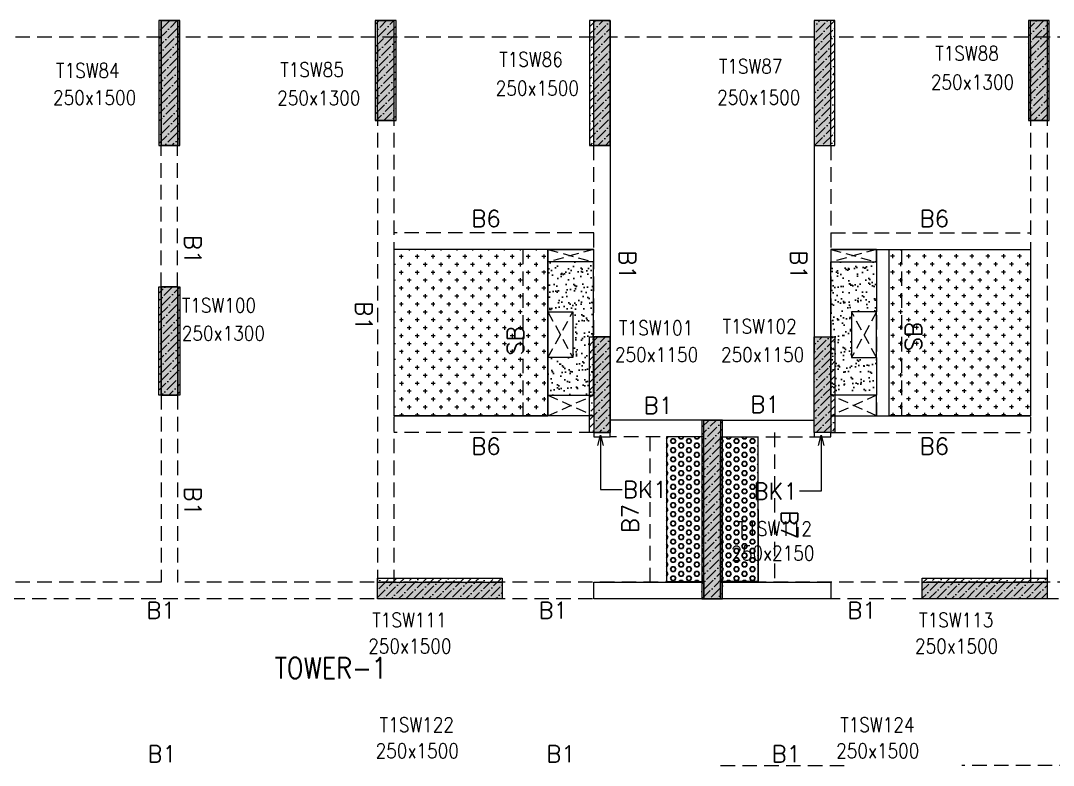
# Model space of a CAD drawing. Header units: millimetres. Extents: x 1078357 to 2594950, y -5122486 to -4636555.
# Drawn here: x 1162666 to 1175078, y -4664941 to -4655991 of the extents above; entities that cross this region are included whole.
import ezdxf

# ---------------------------------------------------------------- set-up
doc = ezdxf.new("R2010")
doc.units = ezdxf.units.MM
doc.linetypes.add('CONTINOUS', pattern=[0])
doc.linetypes.add('HIDDEN', pattern=[0.375, 0.25, -0.125])
doc.layers.get('0').update_dxf_attribs({"lineweight": 0})
for name, color, linetype in [('B-200x325', 201, 'HIDDEN'), ('DROP SLAB', 8, 'Continuous'), ('NON STR. RCC WALL', 6, 'Continuous'), ('S-BEAM', 3, 'HIDDEN'), ('S-BEAM NO.', 6, 'Continuous'), ('S-COLUM_STOP', 12, 'Continuous'), ('S-COLUMN', 1, 'Continuous'), ('S-CUTOUT', 8, 'HIDDEN'), ('SLAB FOLD', 8, 'Continuous'), ('TEXT', 7, 'Continuous')]:
    doc.layers.add(name, color=color, linetype=linetype)
for name, color, linetype, lineweight in [('COL. NO.', 30, 'Continuous', 25), ('COL. SIZE', 7, 'Continuous', 25), ('HATCH', 8, 'Continuous', 30)]:
    doc.layers.add(name, color=color, linetype=linetype, lineweight=lineweight)
doc.styles.add('Roman', font='romans')
doc.styles.add('ROMANS', font='romans.shx', dxfattribs={"width": 0.85})
doc.dimstyles.new('HARESH', dxfattribs={"dimtxt": 150, "dimasz": 75, "dimexe": 0, "dimexo": 0, "dimgap": 25, "dimtad": 1, "dimdec": 0, "dimdsep": 46, "dimtxsty": 'Roman', "dimblk": 'OBLIQUE', "dimcen": 225, "dimdle": 25, "dimclrd": 2, "dimclre": 2, "dimclrt": 7, "dimadec": 8, "dimazin": 1, "dimtfac": 1, "dimtdec": 0, "dimtmove": 0, "dimatfit": 0, "dimfxl": 1, "dimlwd": -1, "dimlwe": -1, "dimarcsym": 0})
pattern_1 = [(45, (903512.16, -4590022.35), (33.67596, 123.478522), [158.75, -31.75, 0, -31.75])]
pattern_2 = [(45, (903512.135, -4613405.35), (33.67596, 123.478522), [158.75, -31.75, 0, -31.75])]
pattern_3 = [(180.03079016, (-2157838.37, 9381715.23), (-95.1987999, -95.3011726), [47.625, -142.875]), (270.03079016, (-2157862.2, 9381739.03), (95.3011726, -95.1987999), [47.625, -142.875])]
pattern_4 = [(180, (1109278.52, -4473986.17), (-7e-15, -54.992613), [31.75, -63.5]), (300, (1109278.52, -4473986.17), (47.625, 27.496307), [31.75, -63.5]), (240, (1109246.77, -4473986.17), (47.625, -27.496307), [31.75, -63.5])]

# ---------------------------------------------------------------- blocks, each defined once
blk = doc.blocks.new('_Oblique')
at = {"color": 0, "linetype": 'ByBlock', "lineweight": -2}
blk.add_line((-0.5, -0.5), (0.5, 0.5), dxfattribs=at)

msp = doc.modelspace()

# ---------------------------------------------------------------- hatches: boundary and pattern name
at = {"layer": 'DROP SLAB'}
h = msp.add_hatch(dxfattribs=at)
h.set_pattern_fill('CROSS', color=8, scale=15, angle=0.03079)
h.set_pattern_definition(pattern_3)
h.paths.add_polyline_path([(1169003.1, -4658741.4), (1167153.3, -4658741.5), (1167153.3, -4660741.4), (1169003.1, -4660741.2)])
h = msp.add_hatch(dxfattribs=at)
h.set_pattern_fill('CROSS', color=8, scale=15, angle=179.96921)
h.set_pattern_definition(pattern_3)
h.paths.add_polyline_path([(1173103.4, -4658741.5), (1174803.3, -4658741.5), (1174803.3, -4660741.3), (1173103.4, -4660741.3)])
at = {"layer": 'HATCH'}
h = msp.add_hatch(dxfattribs=at)
h.set_pattern_fill('AR-SAND', color=8, scale=3, angle=0.02985)
h.set_pattern_definition([(37.47015413, (-3862480.24, 18699617.45), (-4.72361136, 146.8264517), [0, -115.824, 0, -129.54, 0, -123.825]), (7.4701541, (-3862480.24, 18699617.45), (134.9689868, 214.9772528), [0, -62.484, 0, -104.394, 0, -40.005]), (327.4701541, (-3862573.97, 18699617.5), (237.2979035, 0.3075449), [0, -38.1, 0, -137.16, 0, -179.07]), (317.4701541, (-3862573.97, 18699617.5), (229.1017424, 66.759465), [0, -19.05, 0, -89.916, 0, -102.87])])
h.paths.add_polyline_path([(1169552.8, -4658891.2), (1169002.8, -4658891.2), (1169002.8, -4659491.2), (1169302.8, -4659491.2), (1169302.8, -4660041.2), (1169002.8, -4660041.1), (1169002.8, -4660491.2), (1169552.8, -4660491.2)])
h = msp.add_hatch(dxfattribs=at)
h.set_pattern_fill('AR-SAND', color=8, scale=3, angle=179.97015)
h.set_pattern_definition([(37.47015413, (-3862479.47, 18699617.37), (-4.72361136, 146.8264517), [0, -115.824, 0, -129.54, 0, -123.825]), (7.4701541, (-3862479.47, 18699617.37), (134.9689868, 214.9772528), [0, -62.484, 0, -104.394, 0, -40.005]), (327.4701541, (-3862573.19, 18699617.42), (237.2979035, 0.3075449), [0, -38.1, 0, -137.16, 0, -179.07]), (317.4701541, (-3862573.2, 18699617.42), (229.1017424, 66.759465), [0, -19.05, 0, -89.916, 0, -102.87])])
h.paths.add_polyline_path([(1172403.5, -4658891.2), (1172953.5, -4658891.2), (1172953.5, -4659491.3), (1172653.5, -4659491.3), (1172653.5, -4660041.2), (1172953.5, -4660041.2), (1172953.5, -4660491.2), (1172403.5, -4660491.2)])
at = {"layer": 'HATCH', "ltscale": 1000}
h = msp.add_hatch(dxfattribs=at)
h.set_pattern_fill('HEX', color=8, scale=10, angle=180)
h.set_pattern_definition(pattern_4)
h.paths.add_polyline_path([(1170878.5, -4662730.6), (1170428.5, -4662730.6), (1170427.9, -4660991.2), (1170877.9, -4660991.2)])
h = msp.add_hatch(dxfattribs=at)
h.set_pattern_fill('HEX', color=8, scale=10, angle=180)
h.set_pattern_definition(pattern_4)
h.paths.add_polyline_path([(1171078.9, -4662730.6), (1171528.9, -4662730.6), (1171528.1, -4660991.2), (1171078.1, -4660991.2)])
at = {"layer": 'S-COLUM_STOP', "lineweight": 25}
h = msp.add_hatch(dxfattribs=at)
h.set_pattern_fill('ANSI36', color=8, scale=20)
h.set_pattern_definition(pattern_2)
h.paths.add_polyline_path([(1164328.5, -4657491.2), (1164578.5, -4657491.2), (1164578.5, -4655991.3), (1164328.5, -4655991.3)])
h = msp.add_hatch(dxfattribs=at)
h.set_pattern_fill('ANSI36', color=8, scale=20)
h.set_pattern_definition(pattern_2)
h.paths.add_polyline_path([(1166928.5, -4657191.3), (1167178.5, -4657191.3), (1167178.5, -4655991.3), (1166928.5, -4655991.3)])
h = msp.add_hatch(dxfattribs=at)
h.set_pattern_fill('ANSI36', color=8, scale=20)
h.set_pattern_definition(pattern_2)
h.paths.add_polyline_path([(1169503.5, -4657491.2), (1169753.5, -4657491.2), (1169753.5, -4655991.3), (1169503.5, -4655991.3)])
h = msp.add_hatch(dxfattribs=at)
h.set_pattern_fill('ANSI36', color=8, scale=20)
h.set_pattern_definition(pattern_2)
h.paths.add_polyline_path([(1172203.5, -4657491.2), (1172453.5, -4657491.2), (1172453.5, -4655991.3), (1172203.5, -4655991.3)])
h = msp.add_hatch(dxfattribs=at)
h.set_pattern_fill('ANSI36', color=8, scale=20)
h.set_pattern_definition(pattern_2)
h.paths.add_polyline_path([(1174778.5, -4657191.3), (1175028.5, -4657191.3), (1175028.5, -4655991.3), (1174778.5, -4655991.3)])
h = msp.add_hatch(dxfattribs=at)
h.set_pattern_fill('ANSI36', color=8, scale=20)
h.set_pattern_definition(pattern_2)
h.paths.add_polyline_path([(1164328.5, -4659191.2), (1164578.5, -4659191.2), (1164578.5, -4660491.2), (1164328.5, -4660491.2)])
h = msp.add_hatch(dxfattribs=at)
h.set_pattern_fill('ANSI36', color=8, scale=20)
h.set_pattern_definition(pattern_1)
h.paths.add_polyline_path([(1169503.6, -4659791.2), (1169753.6, -4659791.2), (1169753.6, -4660941.2), (1169503.6, -4660941.2)])
h = msp.add_hatch(dxfattribs=at)
h.set_pattern_fill('ANSI36', color=8, scale=20)
h.set_pattern_definition(pattern_1)
h.paths.add_polyline_path([(1172203.6, -4659791.2), (1172453.6, -4659791.2), (1172453.6, -4660941.2), (1172203.6, -4660941.2)])
h = msp.add_hatch(dxfattribs=at)
h.set_pattern_fill('ANSI36', color=8, scale=20)
h.set_pattern_definition(pattern_1)
h.paths.add_polyline_path([(1170853.6, -4662941.3), (1171103.6, -4662941.3), (1171103.6, -4660791.3), (1170853.6, -4660791.3)])
h = msp.add_hatch(dxfattribs=at)
h.set_pattern_fill('ANSI36', color=8, scale=20)
h.set_pattern_definition(pattern_2)
h.paths.add_polyline_path([(1166953.5, -4662691.2), (1168453.5, -4662691.2), (1168453.5, -4662941.2), (1166953.5, -4662941.2)])
h = msp.add_hatch(dxfattribs=at)
h.set_pattern_fill('ANSI36', color=8, scale=20)
h.set_pattern_definition(pattern_2)
h.paths.add_polyline_path([(1173503.5, -4662691.2), (1175003.5, -4662691.2), (1175003.5, -4662941.2), (1173503.5, -4662941.2)])
at = {"layer": 'S-COLUMN', "lineweight": 25, "extrusion": (-1.00316e-06, 2.11765e-11, 1)}
h = msp.add_hatch(color=1, dxfattribs=at)
h.dxf.hatch_style = 1
h.paths.add_polyline_path([(1164353.5, -4655991.3), (1164553.5, -4655991.3), (1164553.5, -4657491.2), (1164353.5, -4657491.2)])
at = {"layer": 'S-COLUMN', "lineweight": 25, "extrusion": (1.00316e-06, 1.91639e-11, 1)}
h = msp.add_hatch(color=1, dxfattribs=at)
h.dxf.hatch_style = 1
h.paths.add_polyline_path([(1164553.5, -4655991.3), (1164353.5, -4655991.3), (1164353.5, -4657491.2), (1164553.5, -4657491.2)])
at = {"layer": 'S-COLUMN', "lineweight": 25}
h = msp.add_hatch(color=1, dxfattribs=at)
h.dxf.hatch_style = 1
h.paths.add_polyline_path([(1166953.5, -4657191.3), (1167153.5, -4657191.3), (1167153.5, -4655991.3), (1166953.5, -4655991.3)])
at = {"layer": 'S-COLUMN', "lineweight": 25, "extrusion": (-1.00316e-06, 2.11765e-11, 1)}
h = msp.add_hatch(color=1, dxfattribs=at)
h.dxf.hatch_style = 1
h.paths.add_polyline_path([(1169553.5, -4655991.3), (1169753.5, -4655991.3), (1169753.5, -4657491.2), (1169553.5, -4657491.2)])
at = {"layer": 'S-COLUMN', "lineweight": 25, "extrusion": (1.00316e-06, 1.91639e-11, 1)}
h = msp.add_hatch(color=1, dxfattribs=at)
h.dxf.hatch_style = 1
h.paths.add_polyline_path([(1172403.5, -4655991.3), (1172203.5, -4655991.3), (1172203.5, -4657491.2), (1172403.5, -4657491.2)])
at = {"layer": 'S-COLUMN', "lineweight": 25}
h = msp.add_hatch(color=1, dxfattribs=at)
h.dxf.hatch_style = 1
h.paths.add_polyline_path([(1174803.5, -4657191.3), (1175003.5, -4657191.3), (1175003.5, -4655991.3), (1174803.5, -4655991.3)])
at = {"layer": 'S-COLUMN', "lineweight": 25, "extrusion": (-1.00316e-06, 2.11765e-11, 1)}
h = msp.add_hatch(color=1, dxfattribs=at)
h.dxf.hatch_style = 1
h.paths.add_polyline_path([(1164353.5, -4660491.2), (1164553.5, -4660491.2), (1164553.5, -4659191.2), (1164353.5, -4659191.2)])
at = {"layer": 'S-COLUMN', "lineweight": 25, "extrusion": (1.00316e-06, 1.91639e-11, 1)}
h = msp.add_hatch(color=1, dxfattribs=at)
h.dxf.hatch_style = 1
h.paths.add_polyline_path([(1164553.5, -4660491.2), (1164353.5, -4660491.2), (1164353.5, -4659191.2), (1164553.5, -4659191.2)])
at = {"layer": 'S-COLUMN', "lineweight": 25, "extrusion": (-1.00316e-06, 2.11765e-11, 1)}
h = msp.add_hatch(color=1, dxfattribs=at)
h.dxf.hatch_style = 1
h.paths.add_polyline_path([(1169553.5, -4660941.3), (1169753.5, -4660941.3), (1169753.5, -4659791.2), (1169553.5, -4659791.2)])
at = {"layer": 'S-COLUMN', "lineweight": 25, "extrusion": (1.00316e-06, 1.91639e-11, 1)}
h = msp.add_hatch(color=1, dxfattribs=at)
h.dxf.hatch_style = 1
h.paths.add_polyline_path([(1172403.5, -4660941.3), (1172203.5, -4660941.3), (1172203.5, -4659791.2), (1172403.5, -4659791.2)])
at = {"layer": 'S-COLUMN', "lineweight": 25}
h = msp.add_hatch(color=1, dxfattribs=at)
h.dxf.hatch_style = 1
h.paths.add_polyline_path([(1170878.5, -4660791.3), (1171078.5, -4660791.3), (1171078.5, -4662941.3), (1170878.5, -4662941.3)])
h = msp.add_hatch(color=1, dxfattribs=at)
h.dxf.hatch_style = 1
h.paths.add_polyline_path([(1166953.5, -4662741.2), (1168453.5, -4662741.2), (1168453.5, -4662941.2), (1166953.5, -4662941.2)])
h = msp.add_hatch(color=1, dxfattribs=at)
h.dxf.hatch_style = 1
h.paths.add_polyline_path([(1173503.5, -4662741.2), (1175003.5, -4662741.2), (1175003.5, -4662941.2), (1173503.5, -4662941.2)])

# ---------------------------------------------------------------- linework, layer by layer
at = {"layer": 'DROP SLAB', "color": 3, "linetype": 'CONTINOUS', "ltscale": 500, "elevation": 0}
for points in [[(1169003.1, -4658741.4), (1167153.3, -4658741.5), (1167153.3, -4660741.4), (1169003.1, -4660741.2)], [(1169003.1, -4658741.5), (1169553.1, -4658741.5), (1169553.1, -4658891.3), (1169003.1, -4658891.3)], [(1172953.5, -4658741.5), (1172403.5, -4658741.5), (1172403.5, -4658891.2), (1172953.5, -4658891.2)], [(1173103.4, -4658741.5), (1174803.3, -4658741.5), (1174803.3, -4660741.3), (1173103.4, -4660741.3)], [(1169003.4, -4659491.2), (1169303.4, -4659491.2), (1169303.4, -4660041.2), (1169003.4, -4660041.2)], [(1172953.5, -4659491.2), (1172653.5, -4659491.2), (1172653.5, -4660041.2), (1172953.5, -4660041.2)], [(1169003.5, -4660491.2), (1169553.4, -4660491.2), (1169553.4, -4660741.3), (1169003.5, -4660741.3)], [(1172953.5, -4660491.2), (1172403.7, -4660491.2), (1172403.7, -4660741.3), (1172953.5, -4660741.3)]]:
    msp.add_lwpolyline(points, close=True, dxfattribs=at)
at = {"layer": 'NON STR. RCC WALL', "elevation": 0}
for points in [[(1170878.5, -4662741.3), (1170878.5, -4662941.3), (1169553.5, -4662941.3), (1169553.5, -4662741.3)], [(1172403.5, -4662741.3), (1172403.5, -4662941.3), (1171078.5, -4662941.3), (1171078.5, -4662741.3)]]:
    msp.add_lwpolyline(points, close=True, dxfattribs=at)
at = {"layer": 'S-BEAM', "linetype": 'HIDDEN', "ltscale": 700}
for p, q in [((1164353.3, -4656191.2, 0), (1159353.3, -4656191.2, 0)), ((1169553.3, -4656191.2, 0), (1164553.3, -4656191.2, 0)), ((1166953.3, -4656291.2, 0), (1166953.3, -4662741.1, 0)), ((1167153.3, -4656291.2, 0), (1167153.3, -4662741.1, 0)), ((1172203.4, -4656191.1, 0), (1169753.7, -4656191.1, -50)), ((1177403.3, -4656191.2, 0), (1172403.3, -4656191.2, 0)), ((1174803.3, -4656291.2, 0), (1174803.3, -4662741.1, 0)), ((1175003.3, -4656291.2, 0), (1175003.3, -4662741.1, 0)), ((1164353.3, -4659191.1, 0), (1164353.3, -4657491.1, 0)), ((1164553.3, -4659191.1, 0), (1164553.3, -4657491.1, 0)), ((1169553.3, -4657491.1, 0), (1169553.3, -4659991.2, 0)), ((1172403.3, -4657491.1, 0), (1172403.3, -4659991.2, 0)), ((1168703.1, -4658741.5, 0), (1168703.1, -4660741.3, 0)), ((1172952, -4658741.7, 0), (1172952, -4660741.5, 0)), ((1173252, -4658741.7, 0), (1173252, -4660741.5, 0)), ((1164353.3, -4660491.2, 0), (1164353.3, -4662741.2, 0)), ((1164553.3, -4660491.2, 0), (1164553.3, -4662741.2, 0)), ((1170878.5, -4660991.2, 0), (1169753.2, -4660991.2, 0)), ((1171098.9, -4660991.2, 0), (1172203.2, -4660991.2, 0)), ((1164353.3, -4662741.1, 0), (1158678.5, -4662741.1, 0)), ((1170853.5, -4662741.1, 0), (1164553.3, -4662741.1, 0)), ((1177403.3, -4662741.1, 0), (1171103.5, -4662741.1, 0)), ((1170853.5, -4662941.1, 0), (1158678.5, -4662941.1, 0)), ((1183278.5, -4662941.1, 0), (1171103.5, -4662941.1, 0)), ((1171078.3, -4664941.1, 0), (1172578.3, -4664941.1, 0)), ((1178478.3, -4664941.1, 0), (1173978.4, -4664941.1, 0))]:
    msp.add_line(p, q, dxfattribs=at)
at = {"layer": 'S-BEAM', "linetype": 'CONTINOUS', "ltscale": 700}
for p, q in [((1169753.3, -4657491.1, 0), (1169753.3, -4659991.2, 0)), ((1172203.3, -4657491.1, 0), (1172203.3, -4659991.2, 0)), ((1170878.5, -4660791.2, 0), (1169753.2, -4660791.2, 0)), ((1171078.3, -4660791.2, 0), (1172203.4, -4660791.2, 0))]:
    msp.add_line(p, q, dxfattribs=at)
at = {"layer": 'S-BEAM', "ltscale": 700}
for p, q in [((1169553.4, -4658541.6, 0), (1167153.4, -4658541.5, 0)), ((1172403.3, -4658541.5, 0), (1174803.3, -4658541.5, 0)), ((1169553.2, -4660941.3, 0), (1167153.3, -4660941.3, 0)), ((1170228.2, -4660991.3, 0), (1170228.2, -4662741.3, 0)), ((1171728.5, -4660941.2, 0), (1171728.5, -4662741.3, 0)), ((1172403.5, -4660941.3, 0), (1174803.3, -4660941.3, 0))]:
    msp.add_line(p, q, dxfattribs=at)
at = {"layer": 'S-BEAM', "linetype": 'Continuous', "ltscale": 700}
for p, q in [((1169553.4, -4658741.6, 0), (1167153.4, -4658741.5, 0)), ((1172403.3, -4658741.5, 0), (1174803.3, -4658741.5, 0)), ((1169553.2, -4660741.3, 0), (1167153.3, -4660741.3, 0)), ((1172403.5, -4660741.3, 0), (1174803.3, -4660741.3, 0)), ((1170428.2, -4660991.3, 0), (1170428.2, -4662730.6, 0)), ((1171528.5, -4660991.3, 0), (1171528.5, -4662730.6, 0))]:
    msp.add_line(p, q, dxfattribs=at)
at = {"layer": 'S-BEAM', "linetype": 'ByBlock', "ltscale": 700}
msp.add_line((1169003.1, -4658741.5, 0), (1169003.1, -4660741.3, 0), dxfattribs=at)
at = {"layer": 'S-BEAM', "linetype": 'Continuous', "ltscale": 700, "elevation": 0}
for points in [[(1169753.4, -4660941.2), (1169553.4, -4660941.2), (1169553.4, -4660991.4), (1169753.4, -4660991.4)], [(1172403.4, -4660941.2), (1172203.4, -4660941.2), (1172203.4, -4660991.4), (1172403.4, -4660991.4)]]:
    msp.add_lwpolyline(points, close=True, dxfattribs=at)
at = {"layer": 'S-COLUM_STOP', "lineweight": 25, "elevation": 0}
for points in [[(1164328.5, -4657491.2), (1164578.5, -4657491.2), (1164578.5, -4655991.3), (1164328.5, -4655991.3)], [(1166928.5, -4657191.3), (1167178.5, -4657191.3), (1167178.5, -4655991.3), (1166928.5, -4655991.3)], [(1169503.5, -4657491.2), (1169753.5, -4657491.2), (1169753.5, -4655991.3), (1169503.5, -4655991.3)], [(1172203.5, -4657491.2), (1172453.5, -4657491.2), (1172453.5, -4655991.3), (1172203.5, -4655991.3)], [(1174778.5, -4657191.3), (1175028.5, -4657191.3), (1175028.5, -4655991.3), (1174778.5, -4655991.3)], [(1164328.5, -4659191.2), (1164578.5, -4659191.2), (1164578.5, -4660491.2), (1164328.5, -4660491.2)], [(1169503.5, -4659791.2), (1169753.5, -4659791.2), (1169753.5, -4660941.2), (1169503.5, -4660941.2)], [(1172203.5, -4659791.2), (1172453.5, -4659791.2), (1172453.5, -4660941.2), (1172203.5, -4660941.2)], [(1170853.5, -4662941.3), (1171103.5, -4662941.3), (1171103.5, -4660791.3), (1170853.5, -4660791.3)], [(1166953.5, -4662691.2), (1168453.5, -4662691.2), (1168453.5, -4662941.2), (1166953.5, -4662941.2)], [(1173503.5, -4662691.2), (1175003.5, -4662691.2), (1175003.5, -4662941.2), (1173503.5, -4662941.2)]]:
    msp.add_lwpolyline(points, close=True, dxfattribs=at)
at = {"layer": 'S-COLUMN', "color": 1, "lineweight": 25, "extrusion": (-1.00316e-06, 2.11765e-11, 1), "elevation": -1.2}
for points in [[(1164353.5, -4655991.3), (1164553.5, -4655991.3), (1164553.5, -4657491.2), (1164353.5, -4657491.2)], [(1169553.5, -4655991.3), (1169753.5, -4655991.3), (1169753.5, -4657491.2), (1169553.5, -4657491.2)], [(1164353.5, -4660491.2), (1164553.5, -4660491.2), (1164553.5, -4659191.2), (1164353.5, -4659191.2)], [(1169553.5, -4660941.3), (1169753.5, -4660941.3), (1169753.5, -4659791.2), (1169553.5, -4659791.2)]]:
    msp.add_lwpolyline(points, close=True, dxfattribs=at)
at = {"layer": 'S-COLUMN', "color": 1, "lineweight": 25, "extrusion": (1.00316e-06, 1.91639e-11, 1), "elevation": 1.2}
for points in [[(1164553.5, -4655991.3), (1164353.5, -4655991.3), (1164353.5, -4657491.2), (1164553.5, -4657491.2)], [(1172403.5, -4655991.3), (1172203.5, -4655991.3), (1172203.5, -4657491.2), (1172403.5, -4657491.2)], [(1164553.5, -4660491.2), (1164353.5, -4660491.2), (1164353.5, -4659191.2), (1164553.5, -4659191.2)], [(1172403.5, -4660941.3), (1172203.5, -4660941.3), (1172203.5, -4659791.2), (1172403.5, -4659791.2)]]:
    msp.add_lwpolyline(points, close=True, dxfattribs=at)
at = {"layer": 'S-COLUMN', "color": 1, "lineweight": 25, "elevation": 0}
for points in [[(1166953.5, -4655991.3), (1167153.5, -4655991.3), (1167153.5, -4657191.3), (1166953.5, -4657191.3)], [(1174803.5, -4655991.3), (1175003.5, -4655991.3), (1175003.5, -4657191.3), (1174803.5, -4657191.3)], [(1170878.5, -4660791.3), (1171078.5, -4660791.3), (1171078.5, -4662941.3), (1170878.5, -4662941.3)], [(1166953.5, -4662741.2), (1168453.5, -4662741.2), (1168453.5, -4662941.2), (1166953.5, -4662941.2)], [(1173503.5, -4662741.2), (1175003.5, -4662741.2), (1175003.5, -4662941.2), (1173503.5, -4662941.2)]]:
    msp.add_lwpolyline(points, close=True, dxfattribs=at)
at = {"layer": 'S-CUTOUT', "ltscale": 500}
for p, q in [((1169553.1, -4658741.3, 0), (1169003.1, -4658891.3, 0)), ((1169003.9, -4658741.5, 0), (1169553.1, -4658891.3, 0)), ((1172403.5, -4658741.2, 0), (1172953.5, -4658891.2, 0)), ((1172952.7, -4658741.5, 0), (1172403.5, -4658891.2, 0)), ((1169003.4, -4659491.2, 0), (1169303.4, -4660041.2, 0)), ((1169003.4, -4660041.2, 0), (1169303.4, -4659491.2, 0)), ((1172953.6, -4659491.2, 0), (1172653.5, -4660041.2, 0)), ((1172953.6, -4660041.2, 0), (1172653.5, -4659491.2, 0)), ((1169003.5, -4660491.2, 0), (1169553.4, -4660741.3, 0)), ((1169003.5, -4660741.3, 0), (1169553.5, -4660491.2, 0)), ((1172953.5, -4660741.3, 0), (1172403.5, -4660491.2, 0)), ((1172953.5, -4660491.2, 0), (1172403.7, -4660741.3, 0))]:
    msp.add_line(p, q, dxfattribs=at)
at = {"layer": 'SLAB FOLD', "color": 8, "ltscale": 1000, "elevation": 0}
for points in [[(1169552.8, -4658891.2), (1169002.8, -4658891.2), (1169002.8, -4659491.2), (1169302.8, -4659491.2), (1169302.8, -4660041.2), (1169002.8, -4660041.1), (1169002.8, -4660491.2), (1169552.8, -4660491.2), (1169552.8, -4658891.2)], [(1172403.5, -4658891.2), (1172953.5, -4658891.2), (1172953.5, -4659491.3), (1172653.5, -4659491.3), (1172653.5, -4660041.2), (1172953.5, -4660041.2), (1172953.5, -4660491.2), (1172403.5, -4660491.2), (1172403.5, -4658891.2)]]:
    msp.add_lwpolyline(points, dxfattribs=at)
for points in [[(1170428.4, -4662730.6), (1170878.4, -4662730.6), (1170878.4, -4660991.2), (1170428.4, -4660991.2)], [(1171528.7, -4662730.6), (1171078.5, -4662730.6), (1171078, -4660991.2), (1171528.2, -4660991.2)]]:
    msp.add_lwpolyline(points, close=True, dxfattribs=at)

# ---------------------------------------------------------------- texts
at = {"layer": 'B-200x325', "linetype": 'Continuous', "ltscale": 700, "style": 'ROMANS'}
for rotation, p in [(0.00055, (1168083.8, -4658469.4, -2.7)), (359.99866, (1173472.8, -4658469.4, -2.7)), (0.00055, (1168083.8, -4661206.6, -2.7)), (359.99866, (1173472.8, -4661206.5, -2.7))]:
    msp.add_text('B6', height=200, rotation=rotation, dxfattribs=at).set_placement(p)
at = {"layer": 'COL. NO.', "linetype": 'Continuous', "style": 'ROMANS', "width": 0.85}
for s, p in [('T1SW88', (1173658.5, -4656471.6, -320.4)), ('T1SW86', (1168417.8, -4656544.4, -320.4)), ('T1SW84', (1163091.3, -4656677.2, -320.4)), ('T1SW85', (1165785.9, -4656667.2, -320.4)), ('T1SW87', (1171057.4, -4656627.1, -320.4)), ('T1SW100', (1164603.6, -4659500, -320.4)), ('T1SW101', (1169857.8, -4659771.6, -320.4)), ('T1SW102', (1171101.5, -4659753, -320.4)), ('T1SW112', (1171284.8, -4662183.7, -320.4)), ('T1SW111', (1166892.8, -4663282, -320.4)), ('T1SW113', (1173464.4, -4663282, -320.4)), ('T1SW122', (1166981.5, -4664540.6, -320.4)), ('T1SW124', (1172516.5, -4664540.6, -320.4))]:
    msp.add_text(s, height=175, dxfattribs=at).set_placement(p)
at = {"layer": 'COL. SIZE', "linetype": 'Continuous', "style": 'ROMANS', "width": 0.85}
for s, p in [('250x1300', (1173606, -4656817.3, -320.4)), ('250x1500', (1168375.7, -4656890.2, -320.4)), ('250x1500', (1163054.6, -4657004.6, -320.4)), ('250x1300', (1165749.2, -4657008.4, -320.4)), ('250x1500', (1171037.3, -4657001.2, -320.4)), ('250x1300', (1164602.4, -4659836.8, -320.4)), ('250x1150', (1169808.7, -4660092.4, -320.4)), ('250x1150', (1171083.6, -4660092.5, -320.4)), ('250x2150', (1171206.4, -4662478.2, -320.4)), ('250x1500', (1166843.6, -4663595.4, -320.4)), ('250x1500', (1173415.2, -4663595.4, -320.4)), ('250x1500', (1166932.3, -4664854, -320.4)), ('250x1500', (1172467.4, -4664854, -320.4))]:
    msp.add_text(s, height=175, dxfattribs=at).set_placement(p)
at = {"layer": 'S-BEAM NO.', "linetype": 'HIDDEN', "ltscale": 500, "style": 'ROMANS'}
for rotation, p in [(269.99906, (1164636.5, -4658566.2, -2.7)), (269.99906, (1169859.8, -4658753.3, -2.7)), (269.99906, (1171917.3, -4658753.3, -2.7)), (269.99906, (1166691.3, -4659366.1, -2.7)), (359.99906, (1170156, -4660715.3, -2.7)), (359.99906, (1171438.1, -4660703, -2.7)), (269.99906, (1164636.5, -4661593.1, -2.7)), (359.99906, (1164175.9, -4663178.3, -2.7)), (359.99906, (1168890.4, -4663178.3, -2.7)), (359.99906, (1172601.6, -4663178.3, -2.7)), (0.00094, (1164190.7, -4664903.9, -2.7)), (0.00094, (1168983.7, -4664903.9, -2.7)), (0.00094, (1171692.8, -4664904, -2.7))]:
    msp.add_text('B1', height=200, rotation=rotation, dxfattribs=at).set_placement(p)
at = {"layer": 'S-BEAM NO.', "linetype": 'Continuous', "ltscale": 700, "style": 'ROMANS'}
for s, rotation, p in [('SB', 90.00094, (1173496.7, -4659965.8, -2.7)), ('SB', 90.00094, (1168712.1, -4660015.6, -2.7)), ('BK1', 359.99906, (1169906.5, -4661727.7, -2.7)), ('BK1', 0.00094, (1171474.5, -4661747.4, -2.7)), ('B7', 90.00094, (1170093.4, -4662150.7, -2.7)), ('B7', 269.99866, (1171807.3, -4661874.9, -2.7))]:
    msp.add_text(s, height=200, rotation=rotation, dxfattribs=at).set_placement(p)
at = {"layer": 'TEXT', "color": 6, "insert": (1167067.9, -4663646, 0.1), "char_height": 250, "width": 162, "attachment_point": 3, "rotation": 0.00094, "style": 'ROMANS'}
msp.add_mtext('TOWER-1', dxfattribs=at)

# ---------------------------------------------------------------- leaders
at = {"layer": 'S-BEAM NO.', "linetype": 'Continuous', "ltscale": 700}
for points in [[(1169636.9, -4660971.6, 0), (1169636.9, -4661625.5, 0), (1169895.7, -4661625.5, 0)], [(1172286.9, -4660971.6, 0), (1172286.9, -4661645.2, 0), (1172028.1, -4661645.2, 0)]]:
    msp.add_leader(points, dimstyle='HARESH', override={"dimasz": 125, "dimgap": 25, "dimtad": 0, "dimldrblk": 'Open30'}, dxfattribs=at)

doc.saveas('drawing.dxf')
